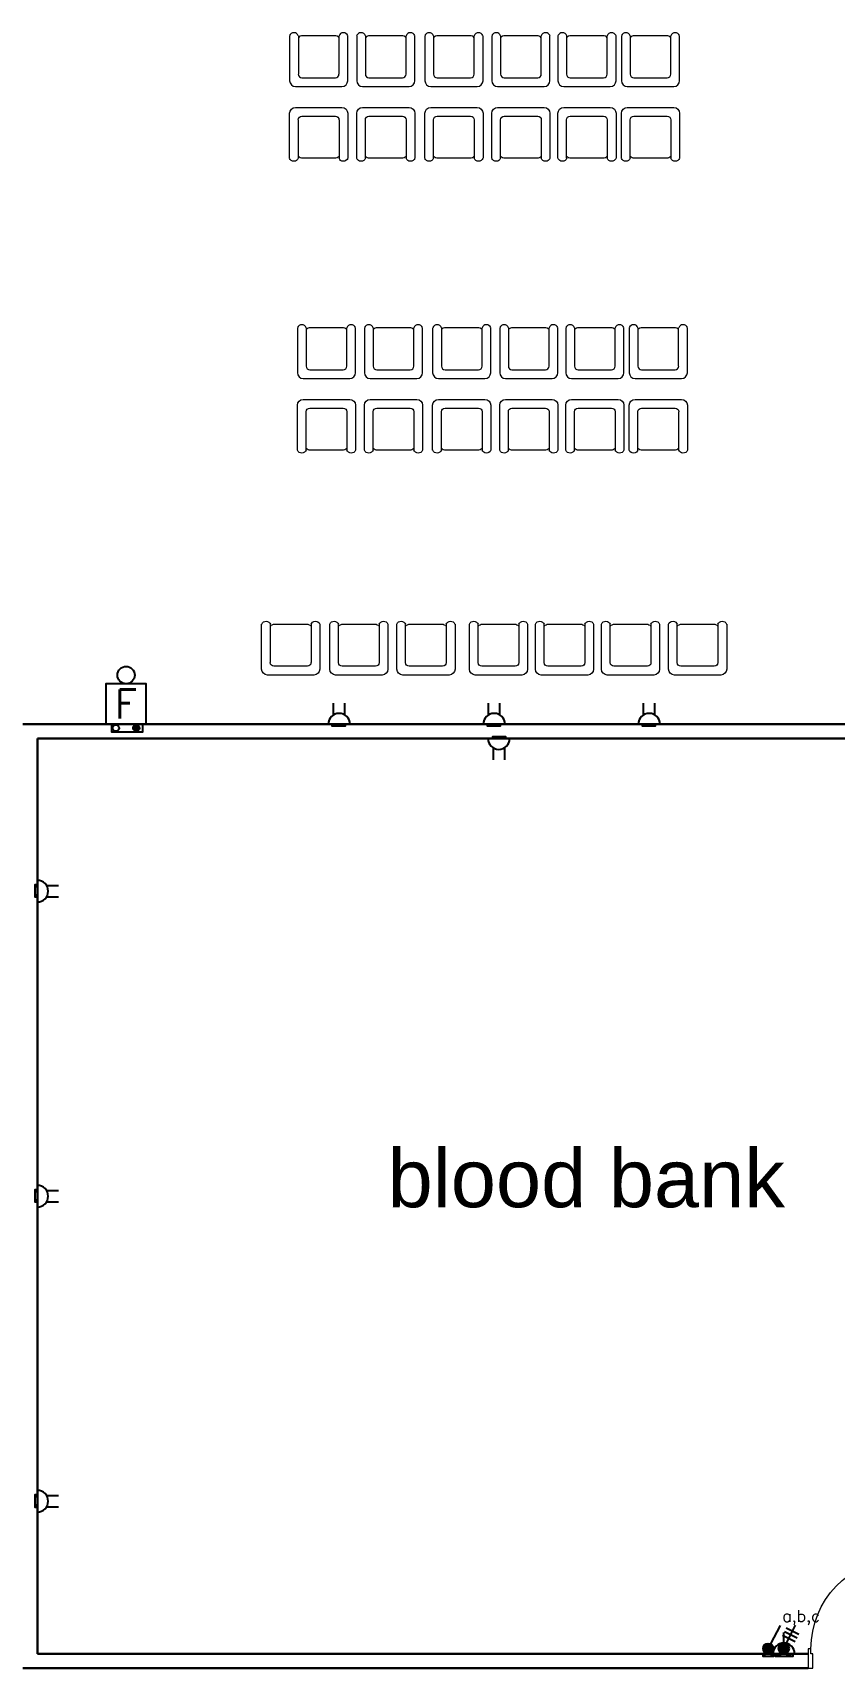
# Model space of a CAD drawing. Extents: x -15 to 148, y 313 to 399.
# Drawn here: x 55.83 to 64.1, y 358.12 to 375.01 of the extents above; entities that cross this region are included whole.
import ezdxf
from ezdxf.enums import TextEntityAlignment as Align

# ---------------------------------------------------------------- set-up
doc = ezdxf.new("R2010")
doc.units = 0
doc.header["$LTSCALE"] = 0.15
doc.layers.get('0').update_dxf_attribs({"color": 252})
for name, color, linetype in [('0 BDH', 252, 'Continuous'), ('0 fire alarm', 252, 'Continuous'), ('0 NAMES', 252, 'Continuous'), ('0 sockets', 252, 'Continuous'), ('d1', 252, 'Continuous'), ('E- Power- SYM', 4, 'Continuous'), ('E-SOCK', 2, 'Continuous'), ('E-TEXT', 3, 'Continuous'), ('Lighting Swiches Layer', 4, 'Continuous')]:
    doc.layers.add(name, color=color, linetype=linetype)
for name, color, linetype, lineweight in [('DOOR', 252, 'Continuous', 20), ('FUR', 252, 'Continuous', 9), ('T-TEXT', 2, 'Continuous', 0), ('wall', 252, 'Continuous', 30)]:
    doc.layers.add(name, color=color, linetype=linetype, lineweight=lineweight)
doc.styles.add('E80', font='simplex.shx', dxfattribs={"height": 200})
doc.styles.add('TEXT-NFP', font='simplex.shx')
pattern_1 = [(0, (0, 0), (0, 6.985), [5.08, -1.905]), (90, (0, 0), (-6.985, 4e-16), [5.08, -1.905])]

# ---------------------------------------------------------------- blocks, each defined once
blk = doc.blocks.new('D100')
at = {"layer": 'DOOR'}
for points in [[(0.03, 0.2), (0.03, 1.14), (0.078, 1.14), (0.078, 0.2)], [(0.03, 0.2), (0, 0.2), (0, 0), (0.05, 0), (0.05, 0.15), (0.03, 0.15)], [(0.97, 0.2), (1, 0.2), (1, 0), (0.95, 0), (0.95, 0.15), (0.97, 0.15)]]:
    blk.add_lwpolyline(points, close=True, dxfattribs=at)
blk.add_circle((0.02, 0.21), 0.01, dxfattribs=at)
blk.add_arc((0.029, 0.2), 0.941, 0.0029, 86.9663, dxfattribs=at)
blk = doc.blocks.new('ARCH')
at = {"layer": 'FUR'}
for p, q in [((58.478, 374.984), (58.478, 374.519)), ((58.568, 374.982), (58.568, 374.587)), ((58.943, 374.984), (58.613, 374.984)), ((58.988, 374.587), (58.988, 374.982)), ((59.078, 374.519), (59.078, 374.984)), ((59.17, 374.984), (59.17, 374.519)), ((59.26, 374.982), (59.26, 374.587)), ((59.635, 374.984), (59.305, 374.984)), ((59.68, 374.587), (59.68, 374.982)), ((59.77, 374.519), (59.77, 374.984)), ((59.874, 374.984), (59.874, 374.519)), ((59.964, 374.982), (59.964, 374.587)), ((60.339, 374.984), (60.009, 374.984)), ((60.384, 374.587), (60.384, 374.982)), ((60.474, 374.519), (60.474, 374.984)), ((60.565, 374.984), (60.565, 374.519)), ((60.655, 374.982), (60.655, 374.587)), ((61.03, 374.984), (60.7, 374.984)), ((61.075, 374.587), (61.075, 374.982)), ((61.165, 374.519), (61.165, 374.984)), ((61.247, 374.984), (61.247, 374.519)), ((61.337, 374.982), (61.337, 374.587)), ((61.712, 374.984), (61.382, 374.984)), ((61.757, 374.587), (61.757, 374.982)), ((61.847, 374.519), (61.847, 374.984)), ((61.903, 374.984), (61.903, 374.519)), ((61.993, 374.982), (61.993, 374.587)), ((62.368, 374.984), (62.038, 374.984)), ((62.413, 374.587), (62.413, 374.982)), ((62.503, 374.519), (62.503, 374.984)), ((58.538, 374.459), (59.018, 374.459)), ((58.605, 374.549), (58.95, 374.549)), ((59.23, 374.459), (59.71, 374.459)), ((59.297, 374.549), (59.642, 374.549)), ((59.934, 374.459), (60.414, 374.459)), ((60.001, 374.549), (60.346, 374.549)), ((60.625, 374.459), (61.105, 374.459)), ((60.693, 374.549), (61.038, 374.549)), ((61.307, 374.459), (61.787, 374.459)), ((61.374, 374.549), (61.719, 374.549)), ((61.963, 374.459), (62.443, 374.459)), ((62.03, 374.549), (62.375, 374.549)), ((58.478, 373.718), (58.478, 374.183)), ((58.538, 374.243), (59.018, 374.243)), ((58.568, 373.72), (58.568, 374.115)), ((58.605, 374.153), (58.95, 374.153)), ((58.988, 374.115), (58.988, 373.72)), ((59.078, 374.183), (59.078, 373.718)), ((59.17, 373.718), (59.17, 374.183)), ((59.23, 374.243), (59.71, 374.243)), ((59.26, 373.72), (59.26, 374.115)), ((59.297, 374.153), (59.642, 374.153)), ((59.68, 374.115), (59.68, 373.72)), ((59.77, 374.183), (59.77, 373.718)), ((59.874, 373.718), (59.874, 374.183)), ((59.934, 374.243), (60.414, 374.243)), ((59.964, 373.72), (59.964, 374.115)), ((60.001, 374.153), (60.346, 374.153)), ((60.384, 374.115), (60.384, 373.72)), ((60.474, 374.183), (60.474, 373.718)), ((60.565, 373.718), (60.565, 374.183)), ((60.625, 374.243), (61.105, 374.243)), ((60.655, 373.72), (60.655, 374.115)), ((60.693, 374.153), (61.038, 374.153)), ((61.075, 374.115), (61.075, 373.72)), ((61.165, 374.183), (61.165, 373.718)), ((61.247, 373.718), (61.247, 374.183)), ((61.307, 374.243), (61.787, 374.243)), ((61.337, 373.72), (61.337, 374.115)), ((61.374, 374.153), (61.719, 374.153)), ((61.757, 374.115), (61.757, 373.72)), ((61.847, 374.183), (61.847, 373.718)), ((61.903, 373.718), (61.903, 374.183)), ((61.963, 374.243), (62.443, 374.243)), ((61.993, 373.72), (61.993, 374.115)), ((62.03, 374.153), (62.375, 374.153)), ((62.413, 374.115), (62.413, 373.72)), ((62.503, 374.183), (62.503, 373.718)), ((58.943, 373.718), (58.613, 373.718)), ((59.635, 373.718), (59.305, 373.718)), ((60.339, 373.718), (60.009, 373.718)), ((61.03, 373.718), (60.7, 373.718)), ((61.712, 373.718), (61.382, 373.718)), ((62.368, 373.718), (62.038, 373.718)), ((58.558, 371.969), (58.558, 371.504)), ((58.648, 371.967), (58.648, 371.572)), ((59.023, 371.969), (58.693, 371.969)), ((59.068, 371.572), (59.068, 371.967)), ((59.158, 371.504), (59.158, 371.969)), ((59.25, 371.969), (59.25, 371.504)), ((59.34, 371.967), (59.34, 371.572)), ((59.715, 371.969), (59.385, 371.969)), ((59.76, 371.572), (59.76, 371.967)), ((59.85, 371.504), (59.85, 371.969)), ((59.954, 371.969), (59.954, 371.504)), ((60.044, 371.967), (60.044, 371.572)), ((60.419, 371.969), (60.089, 371.969)), ((60.464, 371.572), (60.464, 371.967)), ((60.554, 371.504), (60.554, 371.969)), ((60.646, 371.969), (60.646, 371.504)), ((60.736, 371.967), (60.736, 371.572)), ((61.111, 371.969), (60.781, 371.969)), ((61.156, 371.572), (61.156, 371.967)), ((61.246, 371.504), (61.246, 371.969)), ((61.328, 371.969), (61.328, 371.504)), ((61.418, 371.967), (61.418, 371.572)), ((61.793, 371.969), (61.463, 371.969)), ((61.838, 371.572), (61.838, 371.967)), ((61.928, 371.504), (61.928, 371.969)), ((61.983, 371.969), (61.983, 371.504)), ((62.073, 371.967), (62.073, 371.572)), ((62.448, 371.969), (62.118, 371.969)), ((62.493, 371.572), (62.493, 371.967)), ((62.583, 371.504), (62.583, 371.969)), ((58.618, 371.444), (59.098, 371.444)), ((58.686, 371.534), (59.031, 371.534)), ((59.31, 371.444), (59.79, 371.444)), ((59.378, 371.534), (59.723, 371.534)), ((60.014, 371.444), (60.494, 371.444)), ((60.082, 371.534), (60.427, 371.534)), ((60.706, 371.444), (61.186, 371.444)), ((60.773, 371.534), (61.118, 371.534)), ((61.388, 371.444), (61.868, 371.444)), ((61.455, 371.534), (61.8, 371.534)), ((62.043, 371.444), (62.523, 371.444)), ((62.111, 371.534), (62.456, 371.534)), ((58.558, 370.703), (58.558, 371.168)), ((58.618, 371.228), (59.098, 371.228)), ((58.648, 370.705), (58.648, 371.101)), ((58.686, 371.138), (59.031, 371.138)), ((59.068, 371.101), (59.068, 370.705)), ((59.158, 371.168), (59.158, 370.703)), ((59.25, 370.703), (59.25, 371.168)), ((59.31, 371.228), (59.79, 371.228)), ((59.34, 370.705), (59.34, 371.101)), ((59.378, 371.138), (59.723, 371.138)), ((59.76, 371.101), (59.76, 370.705)), ((59.85, 371.168), (59.85, 370.703)), ((59.954, 370.703), (59.954, 371.168)), ((60.014, 371.228), (60.494, 371.228)), ((60.044, 370.705), (60.044, 371.101)), ((60.082, 371.138), (60.427, 371.138)), ((60.464, 371.101), (60.464, 370.705)), ((60.554, 371.168), (60.554, 370.703)), ((60.646, 370.703), (60.646, 371.168)), ((60.706, 371.228), (61.186, 371.228)), ((60.736, 370.705), (60.736, 371.101)), ((60.773, 371.138), (61.118, 371.138)), ((61.156, 371.101), (61.156, 370.705)), ((61.246, 371.168), (61.246, 370.703)), ((61.328, 370.703), (61.328, 371.168)), ((61.388, 371.228), (61.868, 371.228)), ((61.418, 370.705), (61.418, 371.101)), ((61.455, 371.138), (61.8, 371.138)), ((61.838, 371.101), (61.838, 370.705)), ((61.928, 371.168), (61.928, 370.703)), ((61.983, 370.703), (61.983, 371.168)), ((62.043, 371.228), (62.523, 371.228)), ((62.073, 370.705), (62.073, 371.101)), ((62.111, 371.138), (62.456, 371.138)), ((62.493, 371.101), (62.493, 370.705)), ((62.583, 371.168), (62.583, 370.703)), ((59.023, 370.703), (58.693, 370.703)), ((59.715, 370.703), (59.385, 370.703)), ((60.419, 370.703), (60.089, 370.703)), ((61.111, 370.703), (60.781, 370.703)), ((61.793, 370.703), (61.463, 370.703)), ((62.448, 370.703), (62.118, 370.703)), ((58.189, 368.442), (58.189, 368.907)), ((58.279, 368.51), (58.279, 368.905)), ((58.324, 368.907), (58.654, 368.907)), ((58.699, 368.905), (58.699, 368.51)), ((58.789, 368.907), (58.789, 368.442)), ((58.893, 368.442), (58.893, 368.907)), ((58.983, 368.51), (58.983, 368.905)), ((59.028, 368.907), (59.358, 368.907)), ((59.403, 368.905), (59.403, 368.51)), ((59.493, 368.907), (59.493, 368.442)), ((59.585, 368.442), (59.585, 368.907)), ((59.675, 368.51), (59.675, 368.905)), ((59.72, 368.907), (60.05, 368.907)), ((60.095, 368.905), (60.095, 368.51)), ((60.185, 368.907), (60.185, 368.442)), ((60.334, 368.442), (60.334, 368.907)), ((60.424, 368.51), (60.424, 368.905)), ((60.469, 368.907), (60.799, 368.907)), ((60.844, 368.905), (60.844, 368.51)), ((60.934, 368.907), (60.934, 368.442)), ((61.015, 368.442), (61.015, 368.907)), ((61.105, 368.51), (61.105, 368.905)), ((61.15, 368.907), (61.48, 368.907)), ((61.525, 368.905), (61.525, 368.51)), ((61.615, 368.907), (61.615, 368.442)), ((61.697, 368.442), (61.697, 368.907)), ((61.787, 368.51), (61.787, 368.905)), ((61.832, 368.907), (62.162, 368.907)), ((62.207, 368.905), (62.207, 368.51)), ((62.297, 368.907), (62.297, 368.442)), ((62.389, 368.442), (62.389, 368.907)), ((62.479, 368.51), (62.479, 368.905)), ((62.524, 368.907), (62.854, 368.907)), ((62.899, 368.905), (62.899, 368.51)), ((62.989, 368.907), (62.989, 368.442)), ((58.729, 368.382), (58.249, 368.382)), ((58.661, 368.472), (58.316, 368.472)), ((59.433, 368.382), (58.953, 368.382)), ((59.365, 368.472), (59.02, 368.472)), ((60.125, 368.382), (59.645, 368.382)), ((60.057, 368.472), (59.712, 368.472)), ((60.874, 368.382), (60.394, 368.382)), ((60.806, 368.472), (60.461, 368.472)), ((61.555, 368.382), (61.075, 368.382)), ((61.488, 368.472), (61.143, 368.472)), ((62.237, 368.382), (61.757, 368.382)), ((62.17, 368.472), (61.825, 368.472)), ((62.929, 368.382), (62.449, 368.382)), ((62.861, 368.472), (62.516, 368.472))]:
    blk.add_line(p, q, dxfattribs=at)
for centre, major_axis, start_param, end_param in [((58.522, 374.967), (-0.0339, 0.0339), 4.256093, 6.69338), ((58.613, 374.924), (-0.0424, 0.0424), -0.785398, 0.062664), ((58.943, 374.924), (0.0424, 0.0424), 6.220521, 7.068583), ((59.033, 374.967), (0.0339, 0.0339), 5.87299, 8.310278), ((59.214, 374.967), (-0.0339, 0.0339), 4.256093, 6.69338), ((59.305, 374.924), (-0.0424, 0.0424), -0.785398, 0.062664), ((59.635, 374.924), (0.0424, 0.0424), 6.220521, 7.068583), ((59.725, 374.967), (0.0339, 0.0339), 5.87299, 8.310278), ((59.918, 374.967), (-0.0339, 0.0339), 4.256093, 6.69338), ((60.009, 374.924), (-0.0424, 0.0424), -0.785398, 0.062664), ((60.339, 374.924), (0.0424, 0.0424), 6.220521, 7.068583), ((60.429, 374.967), (0.0339, 0.0339), 5.87299, 8.310278), ((60.61, 374.967), (-0.0339, 0.0339), 4.256093, 6.69338), ((60.7, 374.924), (-0.0424, 0.0424), -0.785398, 0.062664), ((61.03, 374.924), (0.0424, 0.0424), 6.220521, 7.068583), ((61.121, 374.967), (0.0339, 0.0339), 5.87299, 8.310278), ((61.292, 374.967), (-0.0339, 0.0339), 4.256093, 6.69338), ((61.382, 374.924), (-0.0424, 0.0424), -0.785398, 0.062664), ((61.712, 374.924), (0.0424, 0.0424), 6.220521, 7.068583), ((61.802, 374.967), (0.0339, 0.0339), 5.87299, 8.310278), ((61.947, 374.967), (-0.0339, 0.0339), 4.256093, 6.69338), ((62.038, 374.924), (-0.0424, 0.0424), -0.785398, 0.062664), ((62.368, 374.924), (0.0424, 0.0424), 6.220521, 7.068583), ((62.458, 374.967), (0.0339, 0.0339), 5.87299, 8.310278), ((58.538, 374.519), (-0.0424, 0.0424), 0.785398, 2.356194), ((58.605, 374.587), (0.0265, 0.0265), 2.356194, 3.926991), ((58.95, 374.587), (0.0265, 0.0265), 3.926991, 5.497787), ((59.018, 374.519), (0.0424, 0.0424), 3.926991, 5.497787), ((59.23, 374.519), (-0.0424, 0.0424), 0.785398, 2.356194), ((59.297, 374.587), (0.0265, 0.0265), 2.356194, 3.926991), ((59.642, 374.587), (0.0265, 0.0265), 3.926991, 5.497787), ((59.71, 374.519), (0.0424, 0.0424), 3.926991, 5.497787), ((59.934, 374.519), (-0.0424, 0.0424), 0.785398, 2.356194), ((60.001, 374.587), (0.0265, 0.0265), 2.356194, 3.926991), ((60.346, 374.587), (0.0265, 0.0265), 3.926991, 5.497787), ((60.414, 374.519), (0.0424, 0.0424), 3.926991, 5.497787), ((60.625, 374.519), (-0.0424, 0.0424), 0.785398, 2.356194), ((60.693, 374.587), (0.0265, 0.0265), 2.356194, 3.926991), ((61.038, 374.587), (0.0265, 0.0265), 3.926991, 5.497787), ((61.105, 374.519), (0.0424, 0.0424), 3.926991, 5.497787), ((61.307, 374.519), (-0.0424, 0.0424), 0.785398, 2.356194), ((61.374, 374.587), (0.0265, 0.0265), 2.356194, 3.926991), ((61.719, 374.587), (0.0265, 0.0265), 3.926991, 5.497787), ((61.787, 374.519), (0.0424, 0.0424), 3.926991, 5.497787), ((61.963, 374.519), (-0.0424, 0.0424), 0.785398, 2.356194), ((62.03, 374.587), (0.0265, 0.0265), 2.356194, 3.926991), ((62.375, 374.587), (0.0265, 0.0265), 3.926991, 5.497787), ((62.443, 374.519), (0.0424, 0.0424), 3.926991, 5.497787), ((58.603, 371.952), (-0.0339, 0.0339), 4.256093, 6.69338), ((58.693, 371.909), (-0.0424, 0.0424), -0.785398, 0.062664), ((59.023, 371.909), (0.0424, 0.0424), 6.220521, 7.068583), ((59.114, 371.952), (0.0339, 0.0339), 5.87299, 8.310278), ((59.295, 371.952), (-0.0339, 0.0339), 4.256093, 6.69338), ((59.385, 371.909), (-0.0424, 0.0424), -0.785398, 0.062664), ((59.715, 371.909), (0.0424, 0.0424), 6.220521, 7.068583), ((59.806, 371.952), (0.0339, 0.0339), 5.87299, 8.310278), ((59.999, 371.952), (-0.0339, 0.0339), 4.256093, 6.69338), ((60.089, 371.909), (-0.0424, 0.0424), -0.785398, 0.062664), ((60.419, 371.909), (0.0424, 0.0424), 6.220521, 7.068583), ((60.509, 371.952), (0.0339, 0.0339), 5.87299, 8.310278), ((60.691, 371.952), (-0.0339, 0.0339), 4.256093, 6.69338), ((60.781, 371.909), (-0.0424, 0.0424), -0.785398, 0.062664), ((61.111, 371.909), (0.0424, 0.0424), 6.220521, 7.068583), ((61.201, 371.952), (0.0339, 0.0339), 5.87299, 8.310278), ((61.372, 371.952), (-0.0339, 0.0339), 4.256093, 6.69338), ((61.463, 371.909), (-0.0424, 0.0424), -0.785398, 0.062664), ((61.793, 371.909), (0.0424, 0.0424), 6.220521, 7.068583), ((61.883, 371.952), (0.0339, 0.0339), 5.87299, 8.310278), ((62.028, 371.952), (-0.0339, 0.0339), 4.256093, 6.69338), ((62.118, 371.909), (-0.0424, 0.0424), -0.785398, 0.062664), ((62.448, 371.909), (0.0424, 0.0424), 6.220521, 7.068583), ((62.539, 371.952), (0.0339, 0.0339), 5.87299, 8.310278), ((58.618, 371.504), (-0.0424, 0.0424), 0.785398, 2.356194), ((58.686, 371.572), (0.0265, 0.0265), 2.356194, 3.926991), ((59.031, 371.572), (0.0265, 0.0265), 3.926991, 5.497787), ((59.098, 371.504), (0.0424, 0.0424), 3.926991, 5.497787), ((59.31, 371.504), (-0.0424, 0.0424), 0.785398, 2.356194), ((59.378, 371.572), (0.0265, 0.0265), 2.356194, 3.926991), ((59.723, 371.572), (0.0265, 0.0265), 3.926991, 5.497787), ((59.79, 371.504), (0.0424, 0.0424), 3.926991, 5.497787), ((60.014, 371.504), (-0.0424, 0.0424), 0.785398, 2.356194), ((60.082, 371.572), (0.0265, 0.0265), 2.356194, 3.926991), ((60.427, 371.572), (0.0265, 0.0265), 3.926991, 5.497787), ((60.494, 371.504), (0.0424, 0.0424), 3.926991, 5.497787), ((60.706, 371.504), (-0.0424, 0.0424), 0.785398, 2.356194), ((60.773, 371.572), (0.0265, 0.0265), 2.356194, 3.926991), ((61.118, 371.572), (0.0265, 0.0265), 3.926991, 5.497787), ((61.186, 371.504), (0.0424, 0.0424), 3.926991, 5.497787), ((61.388, 371.504), (-0.0424, 0.0424), 0.785398, 2.356194), ((61.455, 371.572), (0.0265, 0.0265), 2.356194, 3.926991), ((61.8, 371.572), (0.0265, 0.0265), 3.926991, 5.497787), ((61.868, 371.504), (0.0424, 0.0424), 3.926991, 5.497787), ((62.043, 371.504), (-0.0424, 0.0424), 0.785398, 2.356194), ((62.111, 371.572), (0.0265, 0.0265), 2.356194, 3.926991), ((62.456, 371.572), (0.0265, 0.0265), 3.926991, 5.497787), ((62.523, 371.504), (0.0424, 0.0424), 3.926991, 5.497787)]:
    blk.add_ellipse(centre, major_axis=major_axis, ratio=1, start_param=start_param, end_param=end_param, dxfattribs=at)
at = {"layer": 'FUR', "extrusion": (0, 0, -1)}
for centre, major_axis, start_param, end_param in [((58.538, 374.183), (0.0424, 0.0424), 3.926991, 5.497787), ((58.605, 374.115), (0.0265, 0.0265), 3.926991, 5.497787), ((58.95, 374.115), (0.0265, 0.0265), -0.785398, 0.785398), ((59.018, 374.183), (-0.0424, 0.0424), 0.785398, 2.356194), ((59.23, 374.183), (0.0424, 0.0424), 3.926991, 5.497787), ((59.297, 374.115), (0.0265, 0.0265), 3.926991, 5.497787), ((59.642, 374.115), (0.0265, 0.0265), -0.785398, 0.785398), ((59.71, 374.183), (-0.0424, 0.0424), 0.785398, 2.356194), ((59.934, 374.183), (0.0424, 0.0424), 3.926991, 5.497787), ((60.001, 374.115), (0.0265, 0.0265), 3.926991, 5.497787), ((60.346, 374.115), (0.0265, 0.0265), -0.785398, 0.785398), ((60.414, 374.183), (-0.0424, 0.0424), 0.785398, 2.356194), ((60.625, 374.183), (0.0424, 0.0424), 3.926991, 5.497787), ((60.693, 374.115), (0.0265, 0.0265), 3.926991, 5.497787), ((61.038, 374.115), (0.0265, 0.0265), -0.785398, 0.785398), ((61.105, 374.183), (-0.0424, 0.0424), 0.785398, 2.356194), ((61.307, 374.183), (0.0424, 0.0424), 3.926991, 5.497787), ((61.374, 374.115), (0.0265, 0.0265), 3.926991, 5.497787), ((61.719, 374.115), (0.0265, 0.0265), -0.785398, 0.785398), ((61.787, 374.183), (-0.0424, 0.0424), 0.785398, 2.356194), ((61.963, 374.183), (0.0424, 0.0424), 3.926991, 5.497787), ((62.03, 374.115), (0.0265, 0.0265), 3.926991, 5.497787), ((62.375, 374.115), (0.0265, 0.0265), -0.785398, 0.785398), ((62.443, 374.183), (-0.0424, 0.0424), 0.785398, 2.356194), ((58.522, 373.735), (0.0339, 0.0339), 1.1145, 3.551788), ((58.613, 373.778), (0.0424, 0.0424), 2.356194, 3.204257), ((58.943, 373.778), (-0.0424, 0.0424), 3.078929, 3.926991), ((59.033, 373.735), (-0.0339, 0.0339), 2.731397, 5.168685), ((59.214, 373.735), (0.0339, 0.0339), 1.1145, 3.551788), ((59.305, 373.778), (0.0424, 0.0424), 2.356194, 3.204257), ((59.635, 373.778), (-0.0424, 0.0424), 3.078929, 3.926991), ((59.725, 373.735), (-0.0339, 0.0339), 2.731397, 5.168685), ((59.918, 373.735), (0.0339, 0.0339), 1.1145, 3.551788), ((60.009, 373.778), (0.0424, 0.0424), 2.356194, 3.204257), ((60.339, 373.778), (-0.0424, 0.0424), 3.078929, 3.926991), ((60.429, 373.735), (-0.0339, 0.0339), 2.731397, 5.168685), ((60.61, 373.735), (0.0339, 0.0339), 1.1145, 3.551788), ((60.7, 373.778), (0.0424, 0.0424), 2.356194, 3.204257), ((61.03, 373.778), (-0.0424, 0.0424), 3.078929, 3.926991), ((61.121, 373.735), (-0.0339, 0.0339), 2.731397, 5.168685), ((61.292, 373.735), (0.0339, 0.0339), 1.1145, 3.551788), ((61.382, 373.778), (0.0424, 0.0424), 2.356194, 3.204257), ((61.712, 373.778), (-0.0424, 0.0424), 3.078929, 3.926991), ((61.802, 373.735), (-0.0339, 0.0339), 2.731397, 5.168685), ((61.947, 373.735), (0.0339, 0.0339), 1.1145, 3.551788), ((62.038, 373.778), (0.0424, 0.0424), 2.356194, 3.204257), ((62.368, 373.778), (-0.0424, 0.0424), 3.078929, 3.926991), ((62.458, 373.735), (-0.0339, 0.0339), 2.731397, 5.168685), ((58.618, 371.168), (0.0424, 0.0424), 3.926991, 5.497787), ((58.686, 371.101), (0.0265, 0.0265), 3.926991, 5.497787), ((59.031, 371.101), (0.0265, 0.0265), -0.785398, 0.785398), ((59.098, 371.168), (-0.0424, 0.0424), 0.785398, 2.356194), ((59.31, 371.168), (0.0424, 0.0424), 3.926991, 5.497787), ((59.378, 371.101), (0.0265, 0.0265), 3.926991, 5.497787), ((59.723, 371.101), (0.0265, 0.0265), -0.785398, 0.785398), ((59.79, 371.168), (-0.0424, 0.0424), 0.785398, 2.356194), ((60.014, 371.168), (0.0424, 0.0424), 3.926991, 5.497787), ((60.082, 371.101), (0.0265, 0.0265), 3.926991, 5.497787), ((60.427, 371.101), (0.0265, 0.0265), -0.785398, 0.785398), ((60.494, 371.168), (-0.0424, 0.0424), 0.785398, 2.356194), ((60.706, 371.168), (0.0424, 0.0424), 3.926991, 5.497787), ((60.773, 371.101), (0.0265, 0.0265), 3.926991, 5.497787), ((61.118, 371.101), (0.0265, 0.0265), -0.785398, 0.785398), ((61.186, 371.168), (-0.0424, 0.0424), 0.785398, 2.356194), ((61.388, 371.168), (0.0424, 0.0424), 3.926991, 5.497787), ((61.455, 371.101), (0.0265, 0.0265), 3.926991, 5.497787), ((61.8, 371.101), (0.0265, 0.0265), -0.785398, 0.785398), ((61.868, 371.168), (-0.0424, 0.0424), 0.785398, 2.356194), ((62.043, 371.168), (0.0424, 0.0424), 3.926991, 5.497787), ((62.111, 371.101), (0.0265, 0.0265), 3.926991, 5.497787), ((62.456, 371.101), (0.0265, 0.0265), -0.785398, 0.785398), ((62.523, 371.168), (-0.0424, 0.0424), 0.785398, 2.356194), ((58.603, 370.721), (0.0339, 0.0339), 1.1145, 3.551788), ((58.693, 370.763), (0.0424, 0.0424), 2.356194, 3.204257), ((59.023, 370.763), (-0.0424, 0.0424), 3.078929, 3.926991), ((59.114, 370.721), (-0.0339, 0.0339), 2.731397, 5.168685), ((59.295, 370.721), (0.0339, 0.0339), 1.1145, 3.551788), ((59.385, 370.763), (0.0424, 0.0424), 2.356194, 3.204257), ((59.715, 370.763), (-0.0424, 0.0424), 3.078929, 3.926991), ((59.806, 370.721), (-0.0339, 0.0339), 2.731397, 5.168685), ((59.999, 370.721), (0.0339, 0.0339), 1.1145, 3.551788), ((60.089, 370.763), (0.0424, 0.0424), 2.356194, 3.204257), ((60.419, 370.763), (-0.0424, 0.0424), 3.078929, 3.926991), ((60.509, 370.721), (-0.0339, 0.0339), 2.731397, 5.168685), ((60.691, 370.721), (0.0339, 0.0339), 1.1145, 3.551788), ((60.781, 370.763), (0.0424, 0.0424), 2.356194, 3.204257), ((61.111, 370.763), (-0.0424, 0.0424), 3.078929, 3.926991), ((61.201, 370.721), (-0.0339, 0.0339), 2.731397, 5.168685), ((61.372, 370.721), (0.0339, 0.0339), 1.1145, 3.551788), ((61.463, 370.763), (0.0424, 0.0424), 2.356194, 3.204257), ((61.793, 370.763), (-0.0424, 0.0424), 3.078929, 3.926991), ((61.883, 370.721), (-0.0339, 0.0339), 2.731397, 5.168685), ((62.028, 370.721), (0.0339, 0.0339), 1.1145, 3.551788), ((62.118, 370.763), (0.0424, 0.0424), 2.356194, 3.204257), ((62.448, 370.763), (-0.0424, 0.0424), 3.078929, 3.926991), ((62.539, 370.721), (-0.0339, 0.0339), 2.731397, 5.168685), ((58.234, 368.89), (-0.0339, 0.0339), 5.87299, 8.310278), ((58.324, 368.847), (-0.0424, 0.0424), 6.220521, 7.068583), ((58.654, 368.847), (0.0424, 0.0424), -0.785398, 0.062664), ((58.744, 368.89), (0.0339, 0.0339), 4.256093, 6.69338), ((58.937, 368.89), (-0.0339, 0.0339), 5.87299, 8.310278), ((59.028, 368.847), (-0.0424, 0.0424), 6.220521, 7.068583), ((59.358, 368.847), (0.0424, 0.0424), -0.785398, 0.062664), ((59.448, 368.89), (0.0339, 0.0339), 4.256093, 6.69338), ((59.629, 368.89), (-0.0339, 0.0339), 5.87299, 8.310278), ((59.72, 368.847), (-0.0424, 0.0424), 6.220521, 7.068583), ((60.05, 368.847), (0.0424, 0.0424), -0.785398, 0.062664), ((60.14, 368.89), (0.0339, 0.0339), 4.256093, 6.69338), ((60.378, 368.89), (-0.0339, 0.0339), 5.87299, 8.310278), ((60.469, 368.847), (-0.0424, 0.0424), 6.220521, 7.068583), ((60.799, 368.847), (0.0424, 0.0424), -0.785398, 0.062664), ((60.889, 368.89), (0.0339, 0.0339), 4.256093, 6.69338), ((61.06, 368.89), (-0.0339, 0.0339), 5.87299, 8.310278), ((61.15, 368.847), (-0.0424, 0.0424), 6.220521, 7.068583), ((61.48, 368.847), (0.0424, 0.0424), -0.785398, 0.062664), ((61.571, 368.89), (0.0339, 0.0339), 4.256093, 6.69338), ((61.742, 368.89), (-0.0339, 0.0339), 5.87299, 8.310278), ((61.832, 368.847), (-0.0424, 0.0424), 6.220521, 7.068583), ((62.162, 368.847), (0.0424, 0.0424), -0.785398, 0.062664), ((62.252, 368.89), (0.0339, 0.0339), 4.256093, 6.69338), ((62.434, 368.89), (-0.0339, 0.0339), 5.87299, 8.310278), ((62.524, 368.847), (-0.0424, 0.0424), 6.220521, 7.068583), ((62.854, 368.847), (0.0424, 0.0424), -0.785398, 0.062664), ((62.944, 368.89), (0.0339, 0.0339), 4.256093, 6.69338), ((58.249, 368.442), (-0.0424, 0.0424), 3.926991, 5.497787), ((58.316, 368.51), (0.0265, 0.0265), 2.356194, 3.926991), ((58.661, 368.51), (0.0265, 0.0265), 0.785398, 2.356194), ((58.729, 368.442), (0.0424, 0.0424), 0.785398, 2.356194), ((58.953, 368.442), (-0.0424, 0.0424), 3.926991, 5.497787), ((59.02, 368.51), (0.0265, 0.0265), 2.356194, 3.926991), ((59.365, 368.51), (0.0265, 0.0265), 0.785398, 2.356194), ((59.433, 368.442), (0.0424, 0.0424), 0.785398, 2.356194), ((59.645, 368.442), (-0.0424, 0.0424), 3.926991, 5.497787), ((59.712, 368.51), (0.0265, 0.0265), 2.356194, 3.926991), ((60.057, 368.51), (0.0265, 0.0265), 0.785398, 2.356194), ((60.125, 368.442), (0.0424, 0.0424), 0.785398, 2.356194), ((60.394, 368.442), (-0.0424, 0.0424), 3.926991, 5.497787), ((60.461, 368.51), (0.0265, 0.0265), 2.356194, 3.926991), ((60.806, 368.51), (0.0265, 0.0265), 0.785398, 2.356194), ((60.874, 368.442), (0.0424, 0.0424), 0.785398, 2.356194), ((61.075, 368.442), (-0.0424, 0.0424), 3.926991, 5.497787), ((61.143, 368.51), (0.0265, 0.0265), 2.356194, 3.926991), ((61.488, 368.51), (0.0265, 0.0265), 0.785398, 2.356194), ((61.555, 368.442), (0.0424, 0.0424), 0.785398, 2.356194), ((61.757, 368.442), (-0.0424, 0.0424), 3.926991, 5.497787), ((61.825, 368.51), (0.0265, 0.0265), 2.356194, 3.926991), ((62.17, 368.51), (0.0265, 0.0265), 0.785398, 2.356194), ((62.237, 368.442), (0.0424, 0.0424), 0.785398, 2.356194), ((62.449, 368.442), (-0.0424, 0.0424), 3.926991, 5.497787), ((62.516, 368.51), (0.0265, 0.0265), 2.356194, 3.926991), ((62.861, 368.51), (0.0265, 0.0265), 0.785398, 2.356194), ((62.929, 368.442), (0.0424, 0.0424), 0.785398, 2.356194)]:
    blk.add_ellipse(centre, major_axis=major_axis, ratio=1, start_param=start_param, end_param=end_param, dxfattribs=at)
at = {"layer": 'wall'}
for p, q in [((55.725, 367.875), (65.4, 367.875)), ((55.875, 358.275), (55.875, 367.725)), ((55.875, 367.725), (65.4, 367.725)), ((63.829, 358.275), (55.875, 358.275)), ((63.829, 358.125), (55.725, 358.125))]:
    blk.add_line(p, q, dxfattribs=at)
at = {"layer": 'DOOR', "xscale": -1}
blk.add_blockref('D100', (64.829, 358.125), dxfattribs=at)
at = {"layer": 'd1', "insert": (59.489, 363.486), "char_height": 0.6, "width": 4.4721, "attachment_point": 1}
blk.add_mtext('{\\fArial|b0|i0|c0|p34;blood bank}', dxfattribs=at)
blk = doc.blocks.new('s')
at = {"layer": '0 BDH', "linetype": 'ByBlock'}
h = blk.add_hatch(dxfattribs=at)
h.set_pattern_fill('ANGLE', color=2)
h.set_pattern_definition([(0, (-147.759, -393.318), (0, 6.985), [5.08, -1.905]), (90, (-147.759, -393.318), (-6.985, 4e-16), [5.08, -1.905])])
h.paths.add_polyline_path([(0.073, 0.002, 1), (0.054, 0.002, 1)])
at = {"layer": '0 BDH', "color": 6, "linetype": 'ByBlock'}
blk.add_lwpolyline([(-0.089, 0.015), (0.089, 0.015), (0.089, -0.015), (-0.089, -0.015)], close=True, dxfattribs=at)
for centre in [(-0.064, 0.002), (0.064, 0.002)]:
    blk.add_circle(centre, 0.00918, dxfattribs=at)
blk = doc.blocks.new('*U178')
at = {"layer": 'E-SOCK'}
for p, q in [((-0.077, -0.021), (-0.077, 0.142)), ((0.077, -0.021), (0.077, 0.142)), ((-0.223, -0.149), (0.223, -0.149))]:
    blk.add_line(p, q, dxfattribs=at)
blk.add_arc((0, -0.149), 0.149, 0, 180, dxfattribs=at)
at = {"layer": '0 BDH', "color": 6, "linetype": 'ByBlock'}
blk.add_blockref('s', (-0.005, -0.163), dxfattribs=at)
blk = doc.blocks.new('*U165')
at = {"linetype": 'ByBlock'}
h = blk.add_hatch(dxfattribs=at)
h.set_pattern_fill('ANGLE', color=2)
h.set_pattern_definition([(0, (-301.6926, 2.516), (0, 6.985), [5.08, -1.905]), (90, (-301.6926, 2.516), (-6.985, 4e-16), [5.08, -1.905])])
h.paths.add_polyline_path([(87, -25, 1), (127, -25, 1)])
at = {"color": 6, "linetype": 'ByBlock'}
blk.add_lwpolyline([(-154, 0), (164, 0), (164, -52), (-154, -52)], close=True, dxfattribs=at)
for centre in [(-107, -25), (107, -25)]:
    blk.add_circle(centre, 20.1, dxfattribs=at)
at = {"layer": 'E-SOCK'}
for p, q in [((0, 200), (0, 395)), ((-300, 0), (300, 0))]:
    blk.add_line(p, q, dxfattribs=at)
blk.add_arc((0, 0), 200, 0, 180, dxfattribs=at)
blk = doc.blocks.new('*U180')
at = {"layer": 'E-SOCK'}
for p, q in [((-0.077, -0.021), (-0.077, 0.142)), ((0.077, -0.021), (0.077, 0.142)), ((-0.223, -0.149), (0.223, -0.149))]:
    blk.add_line(p, q, dxfattribs=at)
blk.add_arc((0, -0.149), 0.149, 0, 180, dxfattribs=at)
at = {"layer": '0 BDH', "color": 6, "linetype": 'ByBlock'}
blk.add_blockref('s', (-0.005, -0.163), dxfattribs=at)
blk = doc.blocks.new('SW4')
at = {"layer": 'Lighting Swiches Layer'}
blk.add_hatch(color=256, dxfattribs=at).paths.add_polyline_path([(11474.449, 3618.934, 1), (11474.229, 3618.934, 1)])
for p, q in [((11474.388, 3619.033), (11474.585, 3619.427)), ((11474.31, 3619.221), (11474.58, 3619.087)), ((11474.35, 3619.298), (11474.619, 3619.164)), ((11474.39, 3619.374), (11474.659, 3619.24))]:
    blk.add_line(p, q, dxfattribs=at)
blk.add_circle((11474.339, 3618.934), 0.11, dxfattribs=at)
blk = doc.blocks.new('switch one way three gang')
at = {"linetype": 'ByBlock'}
h = blk.add_hatch(dxfattribs=at)
h.set_pattern_fill('ANGLE', color=2)
h.set_pattern_definition([(0, (0.008, -0.0005), (0, 6.985), [5.08, -1.905]), (90, (0.008, -0.0005), (-6.985, 4e-16), [5.08, -1.905])])
h.paths.add_polyline_path([(0.168, -0.051, 1), (0.105, -0.051, 1)])
h = blk.add_hatch(dxfattribs=at)
h.set_pattern_fill('ANGLE', color=2)
h.set_pattern_definition(pattern_1)
h.paths.add_polyline_path([(0.105, -0.051, 1), (0.168, -0.051, 1)])
at = {"color": 6, "linetype": 'ByBlock'}
blk.add_lwpolyline([(-0.171, 0), (0.187, 0), (0.187, -0.095), (-0.171, -0.095)], close=True, dxfattribs=at)
for centre in [(-0.121, -0.051), (0.137, -0.051)]:
    blk.add_circle(centre, 0.0311, dxfattribs=at)
at = {"layer": 'Lighting Swiches Layer', "xscale": 1.626735360157606, "yscale": 1.626735360157606, "zscale": 1.626735360157606}
blk.add_blockref('SW4', (-18665.714, -5886.869), dxfattribs=at)
at = {"layer": 'E-TEXT', "style": 'E80'}
blk.add_text('a,b,c', height=0.4, rotation=360, dxfattribs=at).set_placement((-0.057, 1.102))
blk = doc.blocks.new('11')
at = {"layer": 'Lighting Swiches Layer'}
blk.add_hatch(color=256, dxfattribs=at).paths.add_polyline_path([(77310, 15167, 1), (77089, 15167, 1)])
blk.add_line((77251, 15264), (77455, 15654), dxfattribs=at)
blk.add_circle((77200, 15167), 110, dxfattribs=at)
blk = doc.blocks.new('switch one way one gang')
at = {"linetype": 'ByBlock'}
h = blk.add_hatch(dxfattribs=at)
h.set_pattern_fill('ANGLE', color=2)
h.set_pattern_definition(pattern_1)
h.paths.add_polyline_path([(0.098, -0.05, 1), (0.16, -0.05, 1)])
h = blk.add_hatch(dxfattribs=at)
h.set_pattern_fill('ANGLE', color=2)
h.set_pattern_definition(pattern_1)
h.paths.add_polyline_path([(0.16, -0.05, 1), (0.098, -0.05, 1)])
at = {"color": 6, "linetype": 'ByBlock'}
blk.add_lwpolyline([(-0.179, 0), (0.179, 0), (0.179, -0.095), (-0.179, -0.095)], close=True, dxfattribs=at)
for centre in [(-0.129, -0.05), (0.129, -0.05)]:
    blk.add_circle(centre, 0.0311, dxfattribs=at)
at = {"layer": 'E- Power- SYM', "xscale": 0.001626735360157606, "yscale": 0.001626735360157606, "zscale": 0.001626735360157606}
blk.add_blockref('11', (-125.583, -24.493), dxfattribs=at)
blk = doc.blocks.new('*U213')
at = {"linetype": 'ByBlock'}
h = blk.add_hatch(dxfattribs=at)
h.set_pattern_fill('ANGLE', color=2)
h.set_pattern_definition(pattern_1)
h.paths.add_polyline_path([(49, -27, 1), (94, -27, 1)])
at = {"color": 2}
blk.add_lwpolyline([(-140, 0), (140, 0), (140, 280), (-140, 280)], close=True, dxfattribs=at)
at = {"color": 6, "linetype": 'ByBlock'}
blk.add_lwpolyline([(-98, 0), (113, 0), (113, -55), (-98, -55)], close=True, dxfattribs=at)
at = {"color": 2}
blk.add_circle((0, 340), 60, dxfattribs=at)
at = {"color": 6, "linetype": 'ByBlock'}
for centre in [(-71, -27), (71, -27)]:
    blk.add_circle(centre, 22.5, dxfattribs=at)
at = {"layer": 'T-TEXT', "color": 2, "style": 'TEXT-NFP'}
blk.add_attdef('F', text='', height=200, dxfattribs=at).set_placement((0, 140, 0), align=Align.MIDDLE)

msp = doc.modelspace()

# ---------------------------------------------------------------- block references
at = {"layer": '0 fire alarm', "color": 3, "xscale": 0.001488, "yscale": 0.001488, "zscale": 0.001488}
msp.add_blockref('*U213', (56.79, 367.875), dxfattribs=at).add_auto_attribs({'F': 'F'})
at = {"layer": '0 NAMES', "color": 6, "linetype": 'ByBlock', "xscale": 0.3, "yscale": 0.3, "zscale": 0.3}
for name, p in [('switch one way three gang', (63.579, 358.275)), ('switch one way one gang', (63.418, 358.275))]:
    msp.add_blockref(name, p, dxfattribs=at)
at = {"layer": '0 sockets', "color": 3}
msp.add_blockref('ARCH', (0, 0), dxfattribs=at)
for name, p, xscale, yscale, zscale in [('*U178', (58.989, 367.986), 0.75, 0.75, 0.75), ('*U178', (60.589, 367.986), 0.75, 0.75, 0.75), ('*U178', (62.189, 367.986), 0.75, 0.75, 0.75), ('*U165', (63.579, 358.275), 0.0005570000000000001, 0.0005570000000000001, 0.0005570000000000001)]:
    msp.add_blockref(name, p, dxfattribs=dict(at, xscale=xscale, yscale=yscale, zscale=zscale))
at = {"layer": '0 sockets', "color": 3, "xscale": 0.75, "yscale": 0.75, "zscale": 0.75}
for p, rotation in [((60.637, 367.614), 180), ((55.986, 366.15), 270), ((55.986, 363), 270), ((55.986, 359.85), 270)]:
    msp.add_blockref('*U180', p, dxfattribs=dict(at, rotation=rotation))

doc.saveas('drawing.dxf')
